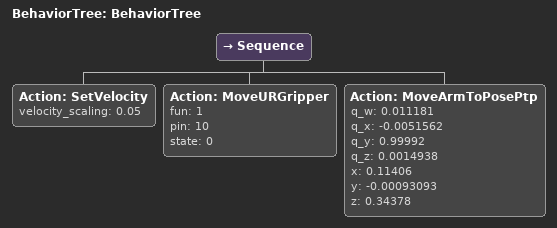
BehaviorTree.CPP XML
<?xml version="1.0"?>
<root main_tree_to_execute="BehaviorTree">
    <BehaviorTree ID="BehaviorTree">
        <Sequence>
            <Action ID="SetVelocity" velocity_scaling="0.05"/>
            <Action ID="MoveURGripper" fun="1" pin="10" state="0"/>
            <Action ID="MoveArmToPosePtp" q_w="0.011181" q_x="-0.0051562" q_y="0.99992" q_z="0.0014938" x="0.11406" y="-0.00093093" z=" 0.34378"/>
        </Sequence>
    </BehaviorTree>
</root>
